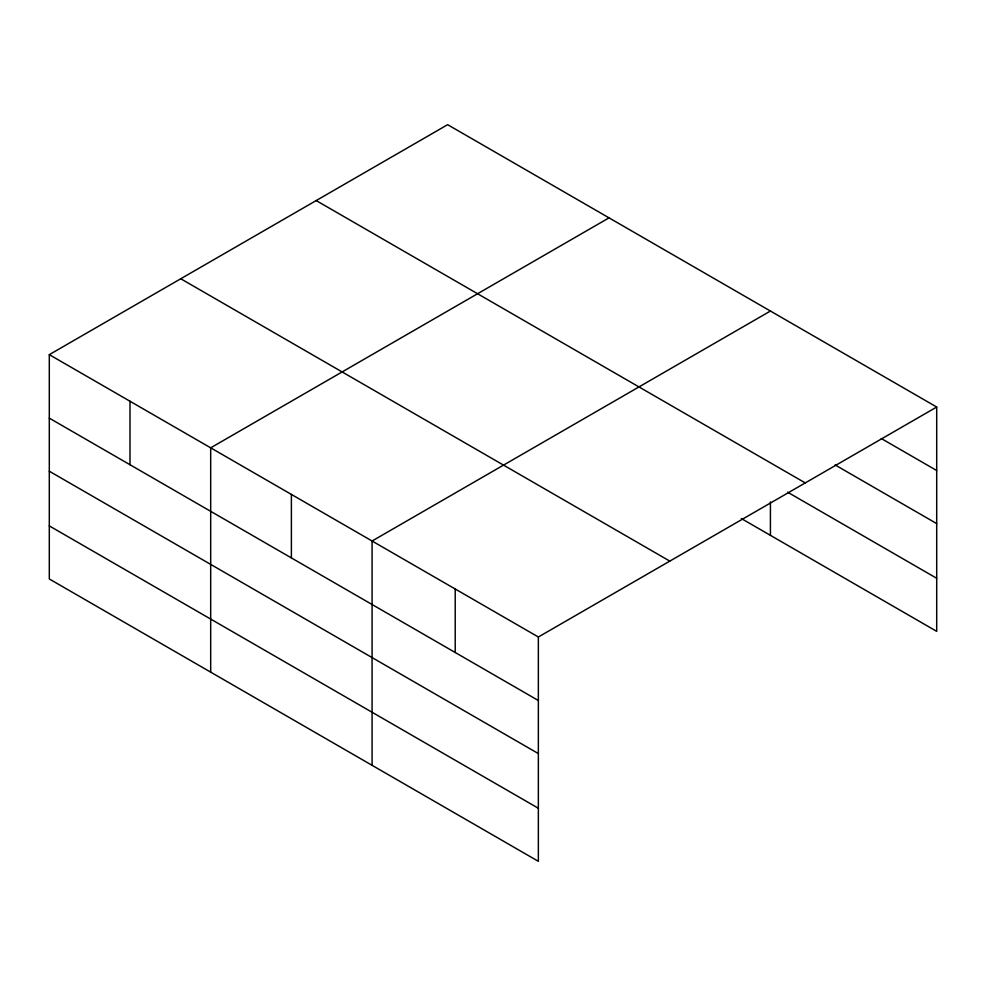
<?xml version="1.0" encoding="UTF-8"?>
<svg xmlns="http://www.w3.org/2000/svg" width="986" height="986" viewBox="0 0 986 986"><rect width="100%" height="100%" fill="white"/><g stroke="black" fill="none" stroke-linecap="round" stroke-linejoin="round"><path stroke-width="1.48" d="M49.3 354.652L538.356 637.005L538.356 861.32L49.3 578.967L49.3 354.652L447.644 124.68L936.7 407.033L936.7 631.348L741.324 518.537M609.028 217.857L210.684 447.829L210.684 672.144M770.423 311.034L372.079 541.006L372.079 765.321M538.356 637.005L936.7 407.033M881.274 438.524L936.7 470.519M835.08 464.924L936.7 523.591M316.186 200.565L805.242 482.918M787.58 492.174L936.7 578.277M180.758 278.767L669.814 561.12M49.3 418.15L538.356 700.504M49.3 471.222L538.356 753.575M49.3 525.895L538.356 808.249M770.423 501.985L770.423 535.349M455.212 589.012L455.212 652.498M291.388 494.417L291.388 557.916M129.992 401.24L129.992 464.739"/></g></svg>
